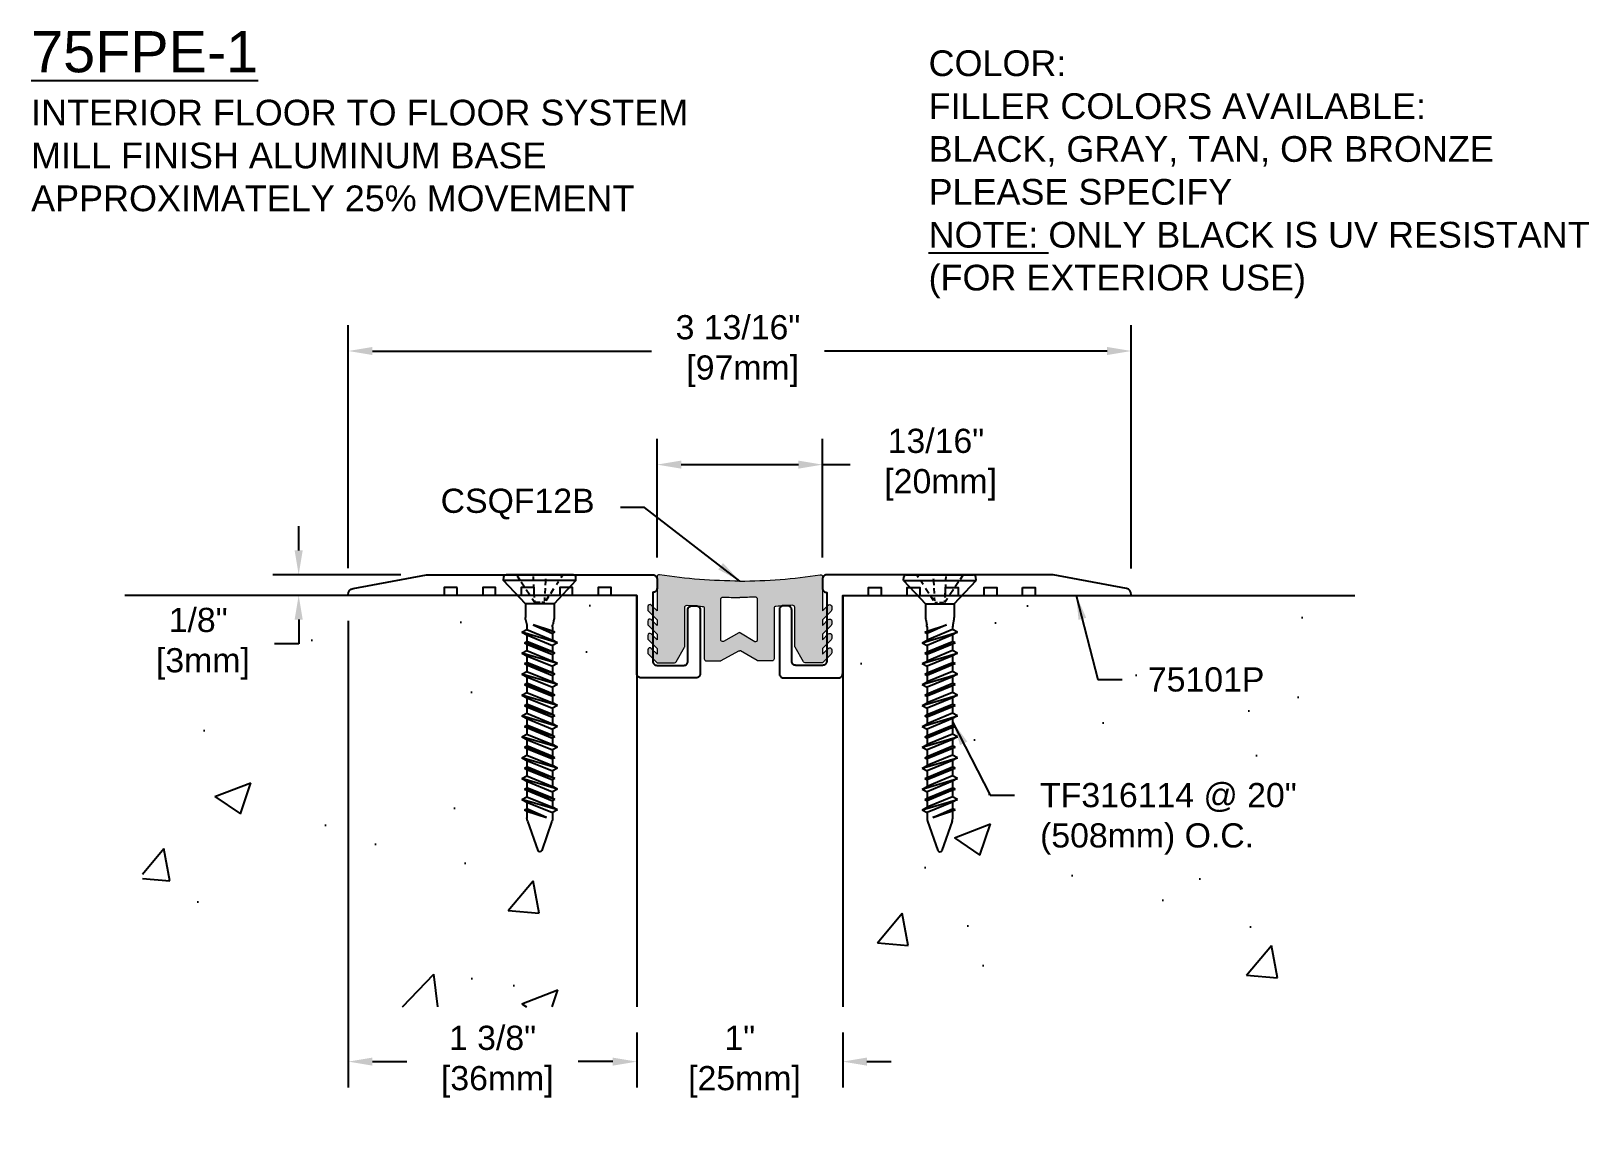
# Model space of a CAD drawing. Header units: inches. Extents: x 0.58 to 8.14, y 2.44 to 7.72.
import ezdxf

# ---------------------------------------------------------------- set-up
doc = ezdxf.new("R2010")
doc.units = ezdxf.units.IN
doc.header["$MEASUREMENT"] = 0
for name, color, linetype in [('Anchors', 4, 'Continuous'), ('Conditions', 1, 'Continuous'), ('Dimensions', 3, 'Continuous'), ('Fillers', 2, 'Continuous'), ('Metals', 7, 'Continuous'), ('Text', 2, 'Continuous')]:
    doc.layers.add(name, color=color, linetype=linetype)
doc.styles.add('ARIAL', font='arial.ttf')
doc.dimstyles.new('ARIAL', dxfattribs={"dimtxt": 0.1175, "dimasz": 0.1175, "dimexe": 0.125, "dimexo": 0.125, "dimgap": 0.125, "dimtad": 0, "dimtih": 1, "dimtoh": 1, "dimdec": 4, "dimzin": 0, "dimdsep": 46, "dimlunit": 4, "dimtxsty": 'ARIAL', "dimcen": 0.09, "dimadec": 0, "dimazin": 0, "dimtfac": 1, "dimtdec": 4, "dimtofl": 0, "dimtmove": 0, "dimatfit": 3, "dimfxl": 0, "dimfrac": 2, "dimtolj": 1, "dimtzin": 0, "dimarcsym": 0})

# ---------------------------------------------------------------- blocks, each defined once
blk = doc.blocks.new('TF316114')
for p, q in [((-0.1634, 0), (0.1634, 0)), ((-0.1042, -0.0127), (-0.1125, 0)), ((-0.1762, -0.0285), (-0.1747, -0.0103)), ((-0.1762, -0.0285), (0.1762, -0.0285)), ((-0.1762, -0.0285), (-0.0698, -0.141)), ((-0.0815, -0.0472), (-0.0915, -0.0321)), ((-0.0533, -0.0902), (-0.0691, -0.0662)), ((-0.0308, -0.0055), (-0.0311, -0.0002)), ((-0.0297, -0.0263), (-0.0301, -0.0195)), ((-0.0284, -0.051), (-0.0294, -0.0323)), ((-0.0263, -0.091), (-0.0277, -0.065)), ((0.0274, -0.0703), (0.0286, -0.0479)), ((0.0297, -0.0255), (0.0306, -0.0085)), ((0.0662, -0.0707), (0.0485, -0.0976)), ((0.0698, -0.141), (0.1762, -0.0285)), ((0.0898, -0.0346), (0.0746, -0.0579)), ((0.1095, -0.0045), (0.0979, -0.0223)), ((0.1762, -0.0285), (0.1747, -0.0103)), ((-0.0698, -0.141), (-0.0698, -0.2081)), ((-0.0698, -0.141), (0.0698, -0.141)), ((-0.0307, -0.1248), (-0.0441, -0.1044)), ((-0.0245, -0.1261), (-0.0253, -0.1097)), ((-0.024, -0.135), (-0.0107, -0.135)), ((-0.0018, -0.135), (0.0183, -0.135)), ((0.0373, -0.1147), (0.024, -0.135)), ((0.024, -0.135), (0.0245, -0.1246)), ((0.0253, -0.1104), (0.0264, -0.0896)), ((0.0698, -0.141), (0.0698, -0.2081)), ((-0.0687, -0.2177), (-0.0633, -0.2437)), ((0.0687, -0.2177), (0.0633, -0.2437)), ((-0.0863, -0.3304), (0.0862, -0.2796)), ((-0.0737, -0.2796), (0.0321, -0.2431)), ((-0.0737, -0.2796), (-0.0623, -0.2734)), ((-0.0737, -0.2796), (-0.0623, -0.2858)), ((0.0321, -0.2431), (-0.0623, -0.2858)), ((-0.0623, -0.2734), (0.0321, -0.2431)), ((-0.0623, -0.2533), (-0.0623, -0.2734)), ((0.0622, -0.2667), (-0.0623, -0.3175)), ((-0.0623, -0.2858), (-0.0623, -0.3175)), ((0.0622, -0.2925), (-0.0623, -0.3433)), ((0.0622, -0.2925), (0.0622, -0.3242)), ((0.0622, -0.2533), (0.0622, -0.2667)), ((0.0862, -0.2796), (0.0622, -0.2667)), ((0.0862, -0.2796), (0.0622, -0.2925)), ((-0.0863, -0.3304), (-0.0623, -0.3175)), ((-0.0863, -0.3304), (-0.0623, -0.3433)), ((-0.0737, -0.3812), (0.0737, -0.3304)), ((-0.0737, -0.3812), (-0.0623, -0.375)), ((-0.0623, -0.375), (0.0622, -0.3242)), ((0.0622, -0.3365), (-0.0623, -0.3873)), ((-0.0623, -0.3433), (-0.0623, -0.375)), ((0.0622, -0.3682), (-0.0623, -0.419)), ((0.0737, -0.3304), (0.0622, -0.3242)), ((0.0737, -0.3304), (0.0622, -0.3365)), ((0.0622, -0.3365), (0.0622, -0.3682)), ((0.0862, -0.3812), (0.0622, -0.3682)), ((-0.0863, -0.4319), (0.0862, -0.3812)), ((-0.0863, -0.4319), (-0.0623, -0.419)), ((-0.0863, -0.4319), (-0.0623, -0.4449)), ((-0.0737, -0.3812), (-0.0623, -0.3873)), ((-0.0737, -0.4827), (0.0737, -0.4319)), ((-0.0623, -0.3873), (-0.0623, -0.419)), ((0.0622, -0.3941), (-0.0623, -0.4449)), ((-0.0623, -0.4766), (0.0622, -0.4258)), ((0.0622, -0.4381), (-0.0623, -0.4889)), ((-0.0623, -0.4449), (-0.0623, -0.4766)), ((0.0862, -0.3812), (0.0622, -0.3941)), ((0.0622, -0.3941), (0.0622, -0.4258)), ((0.0737, -0.4319), (0.0622, -0.4258)), ((0.0737, -0.4319), (0.0622, -0.4381)), ((0.0622, -0.4381), (0.0622, -0.4698)), ((-0.0863, -0.5335), (0.0862, -0.4827)), ((-0.0863, -0.5335), (-0.0623, -0.5206)), ((-0.0737, -0.4827), (-0.0623, -0.4766)), ((-0.0737, -0.4827), (-0.0623, -0.4889)), ((0.0622, -0.4698), (-0.0623, -0.5206)), ((-0.0623, -0.4889), (-0.0623, -0.5206)), ((0.0622, -0.4956), (-0.0623, -0.5464)), ((-0.0623, -0.5781), (0.0622, -0.5273)), ((0.0862, -0.4827), (0.0622, -0.4698)), ((0.0862, -0.4827), (0.0622, -0.4956)), ((0.0622, -0.4956), (0.0622, -0.5273)), ((0.0737, -0.5335), (0.0622, -0.5273)), ((-0.0863, -0.5335), (-0.0623, -0.5464)), ((-0.0863, -0.6351), (0.0862, -0.5843)), ((-0.0737, -0.5843), (0.0737, -0.5335)), ((-0.0737, -0.5843), (-0.0623, -0.5781)), ((-0.0737, -0.5843), (-0.0623, -0.5904)), ((0.0622, -0.5397), (-0.0623, -0.5904)), ((-0.0623, -0.5464), (-0.0623, -0.5781)), ((0.0622, -0.5714), (-0.0623, -0.6221)), ((-0.0623, -0.5904), (-0.0623, -0.6221)), ((0.0622, -0.5972), (-0.0623, -0.648)), ((0.0737, -0.5335), (0.0622, -0.5397)), ((0.0622, -0.5397), (0.0622, -0.5714)), ((0.0862, -0.5843), (0.0622, -0.5714)), ((0.0862, -0.5843), (0.0622, -0.5972)), ((0.0622, -0.5972), (0.0622, -0.6289)), ((-0.0863, -0.6351), (-0.0623, -0.6221)), ((-0.0863, -0.6351), (-0.0623, -0.648)), ((-0.0737, -0.6858), (0.0737, -0.6351)), ((-0.0737, -0.6858), (-0.0623, -0.6797)), ((-0.0623, -0.6797), (0.0622, -0.6289)), ((0.0622, -0.6412), (-0.0623, -0.692)), ((-0.0623, -0.648), (-0.0623, -0.6797)), ((0.0622, -0.6729), (-0.0623, -0.7237)), ((0.0737, -0.6351), (0.0622, -0.6289)), ((0.0737, -0.6351), (0.0622, -0.6412)), ((0.0622, -0.6412), (0.0622, -0.6729)), ((0.0862, -0.6858), (0.0622, -0.6729)), ((-0.0863, -0.7366), (0.0862, -0.6858)), ((-0.0863, -0.7366), (-0.0623, -0.7237)), ((-0.0863, -0.7366), (-0.0623, -0.7495)), ((-0.0737, -0.6858), (-0.0623, -0.692)), ((-0.0737, -0.7874), (0.0737, -0.7366)), ((-0.0623, -0.692), (-0.0623, -0.7237)), ((0.0622, -0.6988), (-0.0623, -0.7495)), ((-0.0623, -0.7812), (0.0622, -0.7305)), ((0.0622, -0.7428), (-0.0623, -0.7936)), ((-0.0623, -0.7495), (-0.0623, -0.7812)), ((0.0862, -0.6858), (0.0622, -0.6988)), ((0.0622, -0.6988), (0.0622, -0.7305)), ((0.0737, -0.7366), (0.0622, -0.7305)), ((0.0737, -0.7366), (0.0622, -0.7428)), ((0.0622, -0.7428), (0.0622, -0.7745)), ((-0.0863, -0.8382), (0.0862, -0.7874)), ((-0.0863, -0.8382), (-0.0623, -0.8253)), ((-0.0737, -0.7874), (-0.0623, -0.7812)), ((-0.0737, -0.7874), (-0.0623, -0.7936)), ((0.0622, -0.7745), (-0.0623, -0.8253)), ((-0.0623, -0.7936), (-0.0623, -0.8253)), ((0.0622, -0.8003), (-0.0623, -0.8511)), ((-0.0623, -0.8828), (0.0622, -0.832)), ((0.0862, -0.7874), (0.0622, -0.7745)), ((0.0862, -0.7874), (0.0622, -0.8003)), ((0.0622, -0.8003), (0.0622, -0.832)), ((0.0737, -0.8382), (0.0622, -0.832)), ((-0.0863, -0.8382), (-0.0623, -0.8511)), ((-0.0863, -0.9397), (0.0862, -0.889)), ((-0.0737, -0.889), (0.0737, -0.8382)), ((-0.0737, -0.889), (-0.0623, -0.8828)), ((-0.0737, -0.889), (-0.0623, -0.8951)), ((0.0622, -0.8444), (-0.0623, -0.8951)), ((-0.0623, -0.8511), (-0.0623, -0.8828)), ((0.0622, -0.876), (-0.0623, -0.9268)), ((-0.0623, -0.8951), (-0.0623, -0.9268)), ((0.0622, -0.9019), (-0.0623, -0.9527)), ((0.0737, -0.8382), (0.0622, -0.8444)), ((0.0622, -0.8444), (0.0622, -0.876)), ((0.0862, -0.889), (0.0622, -0.876)), ((0.0862, -0.889), (0.0622, -0.9019)), ((0.0622, -0.9019), (0.0622, -0.9336)), ((-0.0863, -0.9397), (-0.0623, -0.9268)), ((-0.0863, -0.9397), (-0.0623, -0.9527)), ((-0.0737, -0.9905), (0.0737, -0.9397)), ((-0.0623, -0.9844), (0.0622, -0.9336)), ((0.0622, -0.9459), (-0.0623, -0.9967)), ((-0.0623, -0.9527), (-0.0623, -0.9844)), ((0.0622, -0.9776), (-0.0623, -1.0284)), ((0.0737, -0.9397), (0.0622, -0.9336)), ((0.0737, -0.9397), (0.0622, -0.9459)), ((0.0622, -0.9459), (0.0622, -0.9776)), ((0.0862, -0.9905), (0.0622, -0.9776)), ((-0.0863, -1.0413), (0.0862, -0.9905)), ((-0.0863, -1.0413), (-0.0623, -1.0284)), ((-0.0863, -1.0413), (-0.0623, -1.0542)), ((-0.0737, -0.9905), (-0.0623, -0.9844)), ((-0.0737, -0.9905), (-0.0623, -0.9967)), ((-0.0737, -1.0921), (0.0737, -1.0413)), ((-0.0623, -0.9967), (-0.0623, -1.0284)), ((0.0622, -1.0035), (-0.0623, -1.0542)), ((-0.0623, -1.0859), (0.0622, -1.0351)), ((0.0622, -1.0475), (-0.0623, -1.0983)), ((-0.0623, -1.0542), (-0.0623, -1.0859)), ((0.0862, -0.9905), (0.0622, -1.0035)), ((0.0622, -1.0035), (0.0622, -1.0351)), ((0.0737, -1.0413), (0.0622, -1.0351)), ((0.0737, -1.0413), (0.0622, -1.0475)), ((0.0622, -1.0475), (0.0622, -1.0792)), ((-0.0863, -1.1429), (0.0862, -1.0921)), ((-0.0863, -1.1429), (-0.0623, -1.13)), ((-0.0737, -1.0921), (-0.0623, -1.0859)), ((-0.0737, -1.0921), (-0.0623, -1.0983)), ((0.0622, -1.0792), (-0.0623, -1.13)), ((-0.0623, -1.0983), (-0.0623, -1.13)), ((0.0622, -1.105), (-0.0623, -1.1558)), ((0.0862, -1.0921), (0.0622, -1.0792)), ((0.0862, -1.0921), (0.0622, -1.105)), ((0.0622, -1.105), (0.0622, -1.1367)), ((-0.0863, -1.1429), (-0.0623, -1.1558)), ((-0.0623, -1.1558), (-0.0623, -1.1817)), ((-0.0596, -1.197), (-0.0096, -1.3398)), ((-0.0335, -1.1798), (0.0622, -1.1367)), ((-0.0335, -1.1798), (0.0737, -1.1429)), ((0.0622, -1.149), (-0.0335, -1.1798)), ((0.0596, -1.197), (0.0096, -1.3398)), ((0.0737, -1.1429), (0.0622, -1.1367)), ((0.0737, -1.1429), (0.0622, -1.149)), ((0.0622, -1.149), (0.0622, -1.1817))]:
    blk.add_line(p, q)
for centre, radius, start, end in [((-0.1634, -0.0113), 0.0112, 90, 175), ((0.1634, -0.0113), 0.0112, 5, 90), ((-0.0233, -0.2081), 0.0465, 180, 191.9357), ((0.0233, -0.2081), 0.0465, 348.0643, 0), ((-0.1088, -0.2533), 0.0465, 0, 11.9357), ((0.1087, -0.2533), 0.0465, 168.0643, 180), ((-0.0158, -1.1817), 0.0465, 180, 199.30575), ((0.0158, -1.1817), 0.0465, 340.69425, 0), ((0, -1.3354), 0.0106, 204.10008, 335.89992)]:
    blk.add_arc(centre, radius, start, end)
blk = doc.blocks.new('*D1')
at = {"layer": 'Defpoints', "color": 0}
for p in [(3.5183, 2.9805), (4.5183, 2.9805), (3.5183, 2.7139)]:
    blk.add_point(p, dxfattribs=at)
at = {"layer": 'Dimensions', "color": 0, "lineweight": -2}
for p, q in [((3.5183, 2.8555), (3.5183, 2.5889)), ((4.5183, 2.8555), (4.5183, 2.5889)), ((3.4008, 2.7139), (3.2833, 2.7139)), ((4.6358, 2.7139), (4.7533, 2.7139))]:
    blk.add_line(p, q, dxfattribs=at)
at = {"layer": 'Dimensions', "color": 0}
for points in [[(3.4008, 2.7335), (3.4008, 2.6943), (3.5183, 2.7139)], [(4.6358, 2.7335), (4.6358, 2.6943), (4.5183, 2.7139)]]:
    blk.add_solid(points, dxfattribs=at)
at = {"layer": 'Dimensions', "color": 0, "insert": (4.0183, 2.7139), "char_height": 0.1175, "attachment_point": 5, "style": 'ARIAL'}
blk.add_mtext('\\A1;1"\\P [25mm]', dxfattribs=at)
blk = doc.blocks.new('*D2')
at = {"layer": 'Defpoints', "color": 0}
for p in [(2.1163, 4.9809), (3.5183, 2.9805), (2.1163, 2.7139)]:
    blk.add_point(p, dxfattribs=at)
at = {"layer": 'Dimensions', "color": 0, "lineweight": -2}
for p, q in [((2.1163, 4.8559), (2.1163, 2.5889)), ((3.5183, 2.8555), (3.5183, 2.5889)), ((2.2338, 2.7139), (2.4012, 2.7139)), ((3.4008, 2.7139), (3.2334, 2.7139))]:
    blk.add_line(p, q, dxfattribs=at)
at = {"layer": 'Dimensions', "color": 0}
for points in [[(2.2338, 2.7335), (2.2338, 2.6943), (2.1163, 2.7139)], [(3.4008, 2.7335), (3.4008, 2.6943), (3.5183, 2.7139)]]:
    blk.add_solid(points, dxfattribs=at)
at = {"layer": 'Dimensions', "color": 0, "insert": (2.8173, 2.7139), "char_height": 0.1175, "attachment_point": 5, "style": 'ARIAL'}
blk.add_mtext('\\A1;1 3/8"\\P [36mm]', dxfattribs=at)
blk = doc.blocks.new('*D3')
at = {"layer": 'Defpoints', "color": 0}
for p in [(5.9203, 6.1675), (2.1163, 4.9864), (5.9203, 4.9854)]:
    blk.add_point(p, dxfattribs=at)
at = {"layer": 'Dimensions', "color": 0, "lineweight": -2}
for p, q in [((2.1163, 5.1114), (2.1163, 6.2925)), ((5.9203, 5.1104), (5.9203, 6.2925)), ((2.2338, 6.1675), (3.5889, 6.1675)), ((5.8028, 6.1675), (4.4302, 6.1675))]:
    blk.add_line(p, q, dxfattribs=at)
at = {"layer": 'Dimensions', "color": 0}
for points in [[(2.2338, 6.1871), (2.2338, 6.148), (2.1163, 6.1675)], [(5.8028, 6.1871), (5.8028, 6.148), (5.9203, 6.1675)]]:
    blk.add_solid(points, dxfattribs=at)
at = {"layer": 'Dimensions', "color": 0, "insert": (4.0095, 6.1675), "char_height": 0.1175, "attachment_point": 5, "style": 'ARIAL'}
blk.add_mtext('\\A1;3 13/16"\\P [97mm]', dxfattribs=at)
blk = doc.blocks.new('*D4')
at = {"layer": 'Defpoints', "color": 0}
for p in [(3.6162, 5.6153), (3.6162, 5.0392), (4.4204, 5.0382)]:
    blk.add_point(p, dxfattribs=at)
at = {"layer": 'Dimensions', "color": 0, "lineweight": -2}
for p, q in [((3.6162, 5.1642), (3.6162, 5.7403)), ((4.4204, 5.1632), (4.4204, 5.7403)), ((3.7337, 5.6153), (4.3029, 5.6153)), ((4.4204, 5.6153), (4.5551, 5.6153))]:
    blk.add_line(p, q, dxfattribs=at)
at = {"layer": 'Dimensions', "color": 0}
for points in [[(3.7337, 5.6349), (3.7337, 5.5957), (3.6162, 5.6153)], [(4.3029, 5.6349), (4.3029, 5.5957), (4.4204, 5.6153)]]:
    blk.add_solid(points, dxfattribs=at)
at = {"layer": 'Dimensions', "color": 0, "insert": (4.9712, 5.6153), "char_height": 0.1175, "attachment_point": 5, "style": 'ARIAL'}
blk.add_mtext('\\A1;13/16"\\P [20mm]', dxfattribs=at)
blk = doc.blocks.new('*D5')
at = {"layer": 'Defpoints', "color": 0}
for p in [(2.4967, 5.0805), (1.8754, 4.9799), (2.1163, 4.9799)]:
    blk.add_point(p, dxfattribs=at)
at = {"layer": 'Dimensions', "color": 0, "lineweight": -2}
for p, q in [((1.8754, 5.198), (1.8754, 5.3155)), ((2.3717, 5.0805), (1.7504, 5.0805)), ((1.9913, 4.9799), (1.7504, 4.9799)), ((1.8754, 4.8624), (1.8754, 4.7449)), ((1.8754, 4.7449), (1.7579, 4.7449))]:
    blk.add_line(p, q, dxfattribs=at)
at = {"layer": 'Dimensions', "color": 0}
for points in [[(1.8558, 5.198), (1.895, 5.198), (1.8754, 5.0805)], [(1.8558, 4.8624), (1.895, 4.8624), (1.8754, 4.9799)]]:
    blk.add_solid(points, dxfattribs=at)
at = {"layer": 'Dimensions', "color": 0, "insert": (1.3874, 4.7449), "char_height": 0.1175, "attachment_point": 5, "style": 'ARIAL'}
blk.add_mtext('\\A1;1/8"\\P [3mm]', dxfattribs=at)
blk = doc.blocks.new('75101P')
blk.add_lwpolyline([(5.6997, 5.7417), (5.7617, 5.7417), (5.7617, 5.7027), (6.2282, 5.7027), (6.2282, 5.7072, 0.361139), (6.2041, 5.7362), (5.8478, 5.8027), (4.7483, 5.8027, 0.414214), (4.7283, 5.7827), (4.7283, 5.7373, 0.414214), (4.7483, 5.7173), (4.7483, 5.7173), (4.7483, 5.3823, -0.414214), (4.7283, 5.3623), (4.5983, 5.3623, -0.414214), (4.5783, 5.3823), (4.5783, 5.6323, 0.414214), (4.5583, 5.6523), (4.5383, 5.6523, 0.414214), (4.5183, 5.6323), (4.5183, 5.3223, 0.414214), (4.5383, 5.3023), (4.8062, 5.3023, 0.414214), (4.8262, 5.3223), (4.8262, 5.7027), (4.9517, 5.7027), (4.9517, 5.7417), (5.0137, 5.7417), (5.0137, 5.7027), (5.1387, 5.7027), (5.1387, 5.7417), (5.2007, 5.7417), (5.2007, 5.7027), (5.3257, 5.7027), (5.3257, 5.7417), (5.3877, 5.7417), (5.3877, 5.7027), (5.5127, 5.7027), (5.5127, 5.7417), (5.5747, 5.7417), (5.5747, 5.7027), (5.6997, 5.7027)], format="xyb", close=True)
blk = doc.blocks.new('CSQF12B')
h = blk.add_hatch(color=256)
h.dxf.hatch_style = 1
h.paths.add_polyline_path([(0.0565, 0.4282, 0.460373), (0.045, 0.4183), (0.045, 0.2524), (0.0171, 0.2804, 0.668179), (0, 0.2733), (0, 0.2591, 0.198912), (0.0029, 0.2521), (0.045, 0.21), (0.045, 0.1824), (0.0171, 0.2104, 0.668179), (0, 0.2033), (0, 0.1891, 0.198912), (0.0029, 0.1821), (0.045, 0.14), (0.045, 0.1124), (0.0171, 0.1404, 0.668179), (0, 0.1333), (0, 0.1191, 0.198912), (0.0029, 0.1121), (0.045, 0.07), (0.045, 0.0424), (0.0171, 0.0704, 0.668179), (0, 0.0633), (0, 0.0491, 0.198912), (0.0029, 0.0421), (0.0421, 0.0029, 0.198912), (0.0491, 0), (0.1292, 0, 0.267949), (0.1379, 0.005), (0.1787, 0.0756, 0.131652), (0.18, 0.0806), (0.18, 0.2698, -0.442532), (0.191, 0.2797, 0.004205), (0.2648, 0.2748, -0.402093), (0.2744, 0.2648), (0.2744, 0.02, 0.414214), (0.2844, 0.01), (0.3522, 0.01, 0.107936), (0.3563, 0.0109), (0.4428, 0.0581, -0.107936), (0.447, 0.059, -0.107936), (0.4512, 0.0581), (0.5316, 0.0109, 0.107936), (0.5357, 0.01), (0.6036, 0.01, 0.414214), (0.6136, 0.02), (0.6136, 0.2648, -0.404634), (0.6232, 0.2748, 0.003884), (0.703, 0.2797, -0.442532), (0.714, 0.2698), (0.714, 0.0806, 0.131652), (0.7153, 0.0756), (0.7561, 0.005, 0.267949), (0.7648, 0), (0.8449, 0, 0.198912), (0.8519, 0.0029), (0.8911, 0.0421, 0.198912), (0.894, 0.0491), (0.894, 0.0633, 0.668179), (0.8769, 0.0704), (0.849, 0.0424), (0.849, 0.07), (0.8911, 0.1121, 0.198912), (0.894, 0.1191), (0.894, 0.1333, 0.668179), (0.8769, 0.1404), (0.849, 0.1124), (0.849, 0.14), (0.8911, 0.1821, 0.198912), (0.894, 0.1891), (0.894, 0.2033, 0.668179), (0.8769, 0.2104), (0.849, 0.1824), (0.849, 0.21), (0.8911, 0.2521, 0.198912), (0.894, 0.2591), (0.894, 0.2733, 0.668179), (0.8769, 0.2804), (0.849, 0.2524), (0.849, 0.4183, 0.460373), (0.8375, 0.4282, -0.038767), (0.447, 0.3978, -0.038767)])
h.paths.add_polyline_path([(0.447, 0.3179, 0.010105), (0.523, 0.3197, -0.429277), (0.5336, 0.3097), (0.5336, 0.1136, -0.546586), (0.5194, 0.1045), (0.4512, 0.1461, 0.107936), (0.447, 0.147, 0.107936), (0.4428, 0.1461), (0.3685, 0.1045, -0.546586), (0.3544, 0.1136), (0.3544, 0.3097, -0.42734), (0.3648, 0.3197, 0.009366)], flags=16)
at = {"color": 7, "linetype": 'Continuous', "lineweight": 15}
for points in [[(0.447, 0.3978, -0.038767), (0.0565, 0.4282, 0.460373), (0.045, 0.4183), (0.045, 0.2524), (0.0171, 0.2804, 0.668179), (0, 0.2733), (0, 0.2591, 0.198912), (0.0029, 0.2521), (0.045, 0.21), (0.045, 0.1824), (0.0171, 0.2104, 0.668179), (0, 0.2033), (0, 0.1891, 0.198912), (0.0029, 0.1821), (0.045, 0.14), (0.045, 0.1124), (0.0171, 0.1404, 0.668179), (0, 0.1333), (0, 0.1191, 0.198912), (0.0029, 0.1121), (0.045, 0.07), (0.045, 0.0424), (0.0171, 0.0704, 0.668179), (0, 0.0633), (0, 0.0491, 0.198912), (0.0029, 0.0421), (0.0421, 0.0029, 0.198912), (0.0491, 0), (0.1292, 0, 0.267949), (0.1379, 0.005), (0.1787, 0.0756, 0.131652), (0.18, 0.0806), (0.18, 0.2698, -0.442532), (0.191, 0.2797, 0.004223), (0.2651, 0.2748, -0.392684), (0.2744, 0.2648), (0.2744, 0.02, 0.414214), (0.2844, 0.01), (0.3522, 0.01, 0.107936), (0.3563, 0.0109), (0.4428, 0.0581, -0.107936), (0.447, 0.059, -0.107936)], [(0.447, 0.3978, 0.038767), (0.8375, 0.4282, -0.460373), (0.849, 0.4183), (0.849, 0.2524), (0.8769, 0.2804, -0.668179), (0.894, 0.2733), (0.894, 0.2591, -0.198912), (0.8911, 0.2521), (0.849, 0.21), (0.849, 0.1824), (0.8769, 0.2104, -0.668179), (0.894, 0.2033), (0.894, 0.1891, -0.198912), (0.8911, 0.1821), (0.849, 0.14), (0.849, 0.1124), (0.8769, 0.1404, -0.668179), (0.894, 0.1333), (0.894, 0.1191, -0.198912), (0.8911, 0.1121), (0.849, 0.07), (0.849, 0.0424), (0.8769, 0.0704, -0.668179), (0.894, 0.0633), (0.894, 0.0491, -0.198912), (0.8911, 0.0421), (0.8519, 0.0029, -0.198912), (0.8449, 0), (0.7648, 0, -0.267949), (0.7561, 0.005), (0.7153, 0.0756, -0.131652), (0.714, 0.0806), (0.714, 0.2698, 0.442532), (0.703, 0.2797, -0.003904), (0.6228, 0.2748, 0.392684), (0.6136, 0.2648), (0.6136, 0.02, -0.414214), (0.6036, 0.01), (0.5357, 0.01, -0.107936), (0.5316, 0.0109), (0.4512, 0.0581, 0.107936), (0.447, 0.059, 0.107936)], [(0.447, 0.147, 0.107936), (0.4428, 0.1461), (0.3685, 0.1045, -0.546586), (0.3544, 0.1136), (0.3544, 0.3097, -0.42533), (0.3647, 0.3197, 0.009374), (0.447, 0.3179, 0.009374)], [(0.447, 0.147, -0.107936), (0.4512, 0.1461), (0.5194, 0.1045, 0.546586), (0.5336, 0.1136), (0.5336, 0.3097, 0.42533), (0.5232, 0.3197, -0.010123), (0.447, 0.3179, -0.009374)]]:
    blk.add_lwpolyline(points, format="xyb", dxfattribs=at)

msp = doc.modelspace()

# ---------------------------------------------------------------- hatches: boundary and pattern name
at = {"layer": 'Conditions'}
h = msp.add_hatch(dxfattribs=at)
h.set_pattern_fill('AR-CONC', color=256, scale=0.25, style=0)
h.paths.add_polyline_path([(6.9203, 4.97952), (5.9203, 4.97993), (5.9203, 4.97952), (5.4538, 4.97952), (5.4538, 4.98013), (5.3918, 4.98015), (5.3918, 4.97952), (5.2668, 4.97952), (5.2668, 4.98021), (5.2048, 4.98023), (5.2048, 4.97952), (5.09779, 4.97952), (5.05992, 4.93952), (5.05992, 4.87242, -0.0521265), (5.05892, 4.86281), (5.05343, 4.83684, 0.0521265), (5.05242, 4.82722), (5.05242, 4.81385), (5.07642, 4.80092), (5.05242, 4.788), (5.05242, 4.75631), (5.06387, 4.75014), (5.05242, 4.74398), (5.05242, 4.71229), (5.07642, 4.69936), (5.05242, 4.68644), (5.05242, 4.65474), (5.06387, 4.64858), (5.05242, 4.64242), (5.05242, 4.61072), (5.07642, 4.5978), (5.05242, 4.58487), (5.05242, 4.55318), (5.06387, 4.54702), (5.05242, 4.54085), (5.05242, 4.50916), (5.07642, 4.49624), (5.05242, 4.48331), (5.05242, 4.45162), (5.06387, 4.44546), (5.05242, 4.43929), (5.05242, 4.4076), (5.07642, 4.39467), (5.05242, 4.38175), (5.05242, 4.35006), (5.06387, 4.34389), (5.05242, 4.33773), (5.05242, 4.30604), (5.07642, 4.29311), (5.05242, 4.28019), (5.05242, 4.24849), (5.06387, 4.24233), (5.05242, 4.23617), (5.05242, 4.20447), (5.07642, 4.19155), (5.05242, 4.17862), (5.05242, 4.14693), (5.06387, 4.14077), (5.05242, 4.1346), (5.05242, 4.10291), (5.07642, 4.08999), (5.05242, 4.07706), (5.05242, 4.04537), (5.06387, 4.03921), (5.05242, 4.03304), (5.05242, 4.00135), (5.07642, 3.98842), (5.05242, 3.9755), (5.05242, 3.94381), (5.06387, 3.93764), (5.05242, 3.93148), (5.05242, 3.89886, -0.084437), (5.04981, 3.88348), (5.0004, 3.74243, -0.7741233), (4.97995, 3.74243), (4.93054, 3.88348, -0.084437), (4.92792, 3.89886), (4.92792, 3.92472), (4.90392, 3.93764), (4.92792, 3.95057), (4.92792, 3.98226), (4.91648, 3.98842), (4.92792, 3.99459), (4.92792, 4.02628), (4.90392, 4.03921), (4.92792, 4.05213), (4.92792, 4.08382), (4.91648, 4.08999), (4.92792, 4.09615), (4.92792, 4.12784), (4.90392, 4.14077), (4.92792, 4.15369), (4.92792, 4.18539), (4.91648, 4.19155), (4.92792, 4.19771), (4.92792, 4.22941), (4.90392, 4.24233), (4.92792, 4.25526), (4.92792, 4.28695), (4.91648, 4.29311), (4.92792, 4.29927), (4.92792, 4.33097), (4.90392, 4.34389), (4.92792, 4.35682), (4.92792, 4.38851), (4.91648, 4.39467), (4.92792, 4.40084), (4.92792, 4.43253), (4.90392, 4.44546), (4.92792, 4.45838), (4.92792, 4.49007), (4.91648, 4.49624), (4.92792, 4.5024), (4.92792, 4.53409), (4.90392, 4.54702), (4.92792, 4.55994), (4.92792, 4.59164), (4.91648, 4.5978), (4.92792, 4.60396), (4.92792, 4.63566), (4.90392, 4.64858), (4.92792, 4.66151), (4.92792, 4.6932), (4.91648, 4.69936), (4.92792, 4.70552), (4.92792, 4.73722), (4.90392, 4.75014), (4.92792, 4.76307), (4.92792, 4.79476), (4.91648, 4.80092), (4.92792, 4.80709), (4.92792, 4.82722, 0.0521265), (4.92692, 4.83684), (4.92143, 4.86281, -0.0521265), (4.92042, 4.87242), (4.92042, 4.93952), (4.88175, 4.98037), (4.5183, 4.98052), (4.5183, 2.98052), (6.9203, 2.98052)])
h.paths.add_polyline_path([(3.5183, 4.98052), (3.15484, 4.98037), (3.11617, 4.93952), (3.11617, 4.87242, -0.0521265), (3.11517, 4.86281), (3.10968, 4.83684, 0.0521265), (3.10867, 4.82722), (3.10867, 4.80709), (3.12011, 4.80092), (3.10867, 4.79476), (3.10867, 4.76307), (3.13267, 4.75014), (3.10867, 4.73722), (3.10867, 4.70552), (3.12011, 4.69936), (3.10867, 4.6932), (3.10867, 4.66151), (3.13267, 4.64858), (3.10867, 4.63566), (3.10867, 4.60396), (3.12011, 4.5978), (3.10867, 4.59164), (3.10867, 4.55994), (3.13267, 4.54702), (3.10867, 4.53409), (3.10867, 4.5024), (3.12011, 4.49624), (3.10867, 4.49007), (3.10867, 4.45838), (3.13267, 4.44546), (3.10867, 4.43253), (3.10867, 4.40084), (3.12011, 4.39467), (3.10867, 4.38851), (3.10867, 4.35682), (3.13267, 4.34389), (3.10867, 4.33097), (3.10867, 4.29927), (3.12011, 4.29311), (3.10867, 4.28695), (3.10867, 4.25526), (3.13267, 4.24233), (3.10867, 4.22941), (3.10867, 4.19771), (3.12011, 4.19155), (3.10867, 4.18539), (3.10867, 4.15369), (3.13267, 4.14077), (3.10867, 4.12784), (3.10867, 4.09615), (3.12011, 4.08999), (3.10867, 4.08382), (3.10867, 4.05213), (3.13267, 4.03921), (3.10867, 4.02628), (3.10867, 3.99459), (3.12011, 3.98842), (3.10867, 3.98226), (3.10867, 3.95057), (3.13267, 3.93764), (3.10867, 3.92472), (3.10867, 3.89886, -0.084437), (3.10606, 3.88348), (3.05664, 3.74243, -0.7741233), (3.0362, 3.74243), (2.98679, 3.88348, -0.084437), (2.98417, 3.89886), (2.98417, 3.93148), (2.97273, 3.93764), (2.98417, 3.94381), (2.98417, 3.9755), (2.96017, 3.98842), (2.98417, 4.00135), (2.98417, 4.03304), (2.97273, 4.03921), (2.98417, 4.04537), (2.98417, 4.07706), (2.96017, 4.08999), (2.98417, 4.10291), (2.98417, 4.1346), (2.97273, 4.14077), (2.98417, 4.14693), (2.98417, 4.17862), (2.96017, 4.19155), (2.98417, 4.20447), (2.98417, 4.23617), (2.97273, 4.24233), (2.98417, 4.24849), (2.98417, 4.28019), (2.96017, 4.29311), (2.98417, 4.30604), (2.98417, 4.33773), (2.97273, 4.34389), (2.98417, 4.35006), (2.98417, 4.38175), (2.96017, 4.39467), (2.98417, 4.4076), (2.98417, 4.43929), (2.97273, 4.44546), (2.98417, 4.45162), (2.98417, 4.48331), (2.96017, 4.49624), (2.98417, 4.50916), (2.98417, 4.54085), (2.97273, 4.54702), (2.98417, 4.55318), (2.98417, 4.58487), (2.96017, 4.5978), (2.98417, 4.61072), (2.98417, 4.64242), (2.97273, 4.64858), (2.98417, 4.65474), (2.98417, 4.68644), (2.96017, 4.69936), (2.98417, 4.71229), (2.98417, 4.74398), (2.97273, 4.75014), (2.98417, 4.75631), (2.98417, 4.788), (2.96017, 4.80092), (2.98417, 4.81385), (2.98417, 4.82722, 0.0521265), (2.98317, 4.83684), (2.97768, 4.86281, -0.0521265), (2.97667, 4.87242), (2.97667, 4.93952), (2.9388, 4.97952), (2.8318, 4.97952), (2.8318, 4.98023), (2.7698, 4.98021), (2.7698, 4.97952), (2.6448, 4.97952), (2.6448, 4.98015), (2.5828, 4.98013), (2.5828, 4.97952), (2.1163, 4.97952), (2.1163, 4.97993), (1.1163, 4.97952), (1.11713, 2.98052), (3.5183, 2.98052)])
h.paths.add_polyline_path([(5.97141, 4.65953), (6.58119, 4.65953), (6.58119, 4.48079), (5.97141, 4.48079)], flags=24)
h.paths.add_polyline_path([(5.44513, 3.61525), (6.97352, 3.61525), (6.97352, 3.20597), (5.44513, 3.20597)], flags=9)

# ---------------------------------------------------------------- linework, layer by layer
for p, q in [((3.5183, 4.97993), (1.03054, 4.97993)), ((3.5183, 4.97993), (3.5183, 2.98052)), ((4.5183, 4.97993), (4.5183, 2.98052)), ((4.5183, 4.97993), (7.00605, 4.97993))]:
    msp.add_line(p, q, dxfattribs=at)

# ---------------------------------------------------------------- block references
at = {"layer": 'Anchors', "xscale": -1}
msp.add_blockref('TF316114', (3.04642, 5.07993), dxfattribs=at)
at = {"layer": 'Anchors'}
msp.add_blockref('TF316114', (4.99017, 5.07993), dxfattribs=at)
at = {"layer": 'Fillers'}
msp.add_blockref('CSQF12B', (3.57119, 4.6518), dxfattribs=at)
at = {"layer": 'Metals', "xscale": -1}
msp.add_blockref('75101P', (8.34448, -0.7228), dxfattribs=at)
at = {"layer": 'Metals'}
msp.add_blockref('75101P', (-0.30789, -0.7228), dxfattribs=at)

# ---------------------------------------------------------------- texts
at = {"layer": 'Text', "attachment_point": 1, "style": 'ARIAL'}
for s, insert, char_height, width in [('{\\L75FPE-1\\P\\H0.625x;\\lINTERIOR FLOOR TO FLOOR SYSTEM\\PMILL FINISH ALUMINUM BASE\\PAPPROXIMATELY 25% MOVEMENT}', (0.57588, 7.72209), 0.2, 3.668457), ('COLOR:{\\L                      \\~\\P}FILLER COLORS AVAILABLE:\\PBLACK, GRAY, TAN, OR BRONZE\\PPLEASE SPECIFY\\P{\\LNOTE:} ONLY BLACK IS UV RESISTANT (FOR EXTERIOR USE)', (4.93534, 7.62866), 0.125, 3.3631288)]:
    msp.add_mtext(s, dxfattribs=dict(at, insert=insert, char_height=char_height, width=width))
at = {"layer": 'Text', "char_height": 0.1175, "style": 'ARIAL'}
for s, insert, attachment_point in [('\\A1;CSQF12B', (3.31309, 5.34859), 9), ('\\A1;75101P', (6.00078, 4.63015), 1), ('TF316114 @ 20"\\P(508mm) O.C.', (5.477, 4.06794), 1)]:
    msp.add_mtext(s, dxfattribs=dict(at, insert=insert, attachment_point=attachment_point))

# ---------------------------------------------------------------- dimensions: what is measured, and where the dimension line sits
at = {"layer": 'Dimensions'}
for base, p1, p2, picture, middle in [((5.9203, 6.16754), (2.1163, 4.98643), (5.9203, 4.98543), '*D3', (4.00954, 6.16754)), ((3.61619, 5.6153), (4.4204, 5.03821), (3.61619, 5.03921), '*D4', (4.97124, 5.6153)), ((2.1163, 2.71392), (3.5183, 2.98052), (2.1163, 4.98093), '*D2', (2.8173, 2.71392)), ((3.5183, 2.71392), (4.5183, 2.98052), (3.5183, 2.98052), '*D1', (4.0183, 2.71392))]:
    dim = msp.add_linear_dim(base=base, p1=p1, p2=p2, dimstyle='ARIAL', override={"dimpost": '\\X'}, dxfattribs=at)
    dim.commit()
    dim.dimension.update_dxf_attribs({"geometry": picture, "text_midpoint": middle, "dimtype": 160})
dim = msp.add_linear_dim(base=(1.87537, 4.97993), p1=(2.49665, 5.08052), p2=(2.1163, 4.97993), angle=90, dimstyle='ARIAL', override={"dimpost": '\\X'}, dxfattribs=at)
dim.commit()
dim.dimension.update_dxf_attribs({"geometry": '*D5', "text_midpoint": (1.38741, 4.74493), "dimtype": 160})

# ---------------------------------------------------------------- leaders
at = {"layer": 'Text'}
msp.add_leader([(4.01819, 5.04965), (3.55559, 5.40734), (3.43809, 5.40734)], dimstyle='ARIAL', dxfattribs=at)
at = {"layer": 'Text', "annotation_type": 0, "has_hookline": 1, "hookline_direction": 0}
for points, text_width in [([(5.6531, 4.97993), (5.75828, 4.5714), (5.87578, 4.5714)], 0.55103), ([(5.0523, 4.36555), (5.2345, 4.00919), (5.352, 4.00919)], 1.23543)]:
    msp.add_leader(points, dimstyle='ARIAL', dxfattribs=dict(at, text_width=text_width))

doc.saveas('drawing.dxf')
